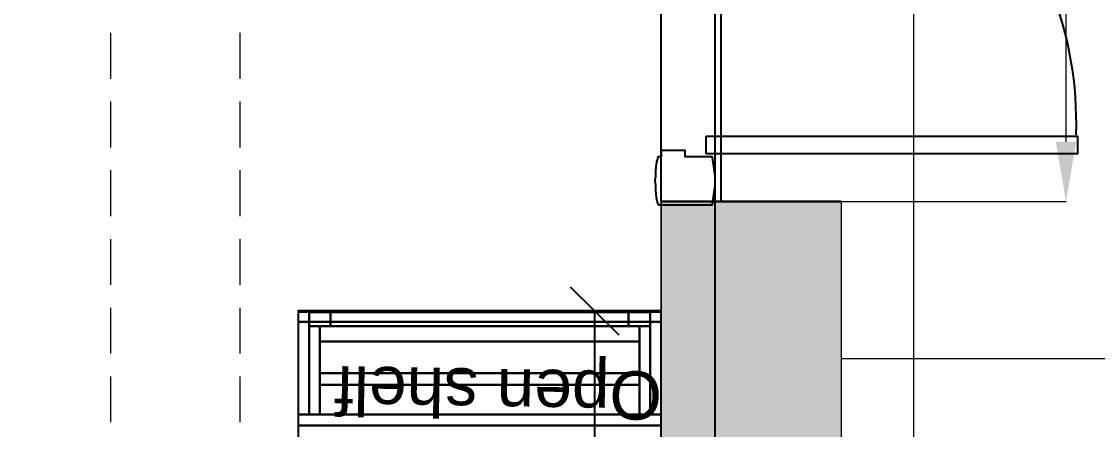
# Model space of a CAD drawing. Header units: millimetres. Extents: x -5841 to 140562, y 1006 to 102310.
# Drawn here: x 102425 to 104213, y 15420 to 16099 of the extents above; entities that cross this region are included whole.
import ezdxf

# ---------------------------------------------------------------- set-up
doc = ezdxf.new("R2010")
doc.units = ezdxf.units.MM
doc.header["$LTSCALE"] = 10
for name, color, linetype in [('PDF18_0', 7, 'Continuous'), ('PDF18_1-Dim-01', 7, 'Continuous'), ('PDF18_Q-Arch_Door-01', 7, 'Continuous'), ('PDF18_Q-Arch_Window-01', 7, 'Continuous'), ('PDF18_Text', 7, 'Continuous')]:
    doc.layers.add(name, color=color, linetype=linetype)
for name, color, linetype, true_color in [('PDF18_1-Base-01', 31, 'Continuous', 0xddc16e), ('PDF18_1-Cab-01', 251, 'Continuous', 0x545454), ('PDF18_1-Cab_2D-01', 251, 'Continuous', 0x545454), ('PDF18_1-Cab_Back-01', 31, 'Continuous', 0xddc16e), ('PDF18_1-Cab_Frame-01', 31, 'Continuous', 0xddc16e), ('PDF18_1-Cab_Front-01', 31, 'Continuous', 0xddc16e), ('PDF18_1-Cab_IComp-01', 31, 'Continuous', 0xddc16e), ('PDF18_1-Cab_Inside-01', 31, 'Continuous', 0xddc16e), ('PDF18_1-Cab_Outside-01', 31, 'Continuous', 0xddc16e), ('PDF18_KD - WALL - LOADBEARING', 253, 'Continuous', 0xc0ab87)]:
    doc.layers.add(name, color=color, linetype=linetype, true_color=true_color)
doc.styles.add('PDF ArialMT', font='arial.ttf')
picture_1 = doc.add_image_def('image2.png', size_in_pixel=(2281, 605))

msp = doc.modelspace()

# ---------------------------------------------------------------- linework, layer by layer
at = {"layer": 'PDF18_0', "color": 1, "lineweight": 0}
for points in [[(104161.2, 15898.7), (104161.2, 16472.3)], [(103716.7, 15799.2), (104161.2, 15799.2)]]:
    msp.add_lwpolyline(points, dxfattribs=at)
at = {"layer": 'PDF18_0', "color": 252, "lineweight": 0, "true_color": 0x939598}
for points in [[(102572.7, 16079.7), (102572.7, 16003.5)], [(102788.6, 16003.5), (102788.6, 16079.7)], [(102572.7, 15965.4), (102572.7, 15889.2)], [(102788.6, 15889.2), (102788.6, 15965.4)], [(102572.7, 15851.1), (102572.7, 15774.9)], [(102788.6, 15774.9), (102788.6, 15851.1)], [(102572.7, 15736.8), (102572.7, 15660.6)], [(102788.6, 15660.6), (102788.6, 15736.8)], [(102572.7, 15622.5), (102572.7, 15546.3)], [(102788.6, 15546.3), (102788.6, 15622.5)], [(102572.7, 15508.2), (102572.7, 15432)], [(102788.6, 15432), (102788.6, 15508.2)]]:
    msp.add_lwpolyline(points, dxfattribs=at)
at = {"layer": 'PDF18_0', "lineweight": 0}
for points in [[(103488.1, 14517.6), (103488.1, 15799.2), (103488.1, 14294.3), (102488, 14293.3)], [(103488.1, 15799.2), (103787.6, 15799.2), (103787.6, 13973.7)], [(103516.7, 15799.2), (103770.7, 15799.2)]]:
    msp.add_lwpolyline(points, dxfattribs=at)
at = {"layer": 'PDF18_0', "lineweight": 30}
msp.add_lwpolyline([(103488.1, 15799.2), (103787.6, 15799.2)], dxfattribs=at)
at = {"layer": 'PDF18_0', "color": 1, "transparency": 33554559}
msp.add_solid([(104144.2, 15898.7), (104178.1, 15898.7), (104161.2, 15799.2)], dxfattribs=at)
at = {"layer": 'PDF18_1-Base-01', "lineweight": 25}
msp.add_lwpolyline([(103452.1, 15566.4), (102920.8, 15566.4), (102920.8, 15513.5), (103452.1, 15513.5)], close=True, dxfattribs=at)
msp.add_lwpolyline([(103452.1, 15566.4), (102920.8, 15566.4), (102920.8, 15513.5), (103452.1, 15513.5)], close=True, dxfattribs=at)
msp.add_lwpolyline([(103452.1, 15566.4), (102920.8, 15566.4), (102920.8, 15513.5), (103452.1, 15513.5)], close=True, dxfattribs=at)
msp.add_lwpolyline([(103452.1, 15566.4), (102920.8, 15566.4), (102920.8, 15513.5), (103452.1, 15513.5)], close=True, dxfattribs=at)
msp.add_lwpolyline([(103452.1, 15566.4), (102920.8, 15566.4), (102920.8, 15513.5), (103452.1, 15513.5)], close=True, dxfattribs=at)
at = {"layer": 'PDF18_1-Cab-01', "lineweight": 25}
for points in [[(102884.9, 15617.2), (102884.9, 15599.2), (103488.1, 15599.2), (103488.1, 15617.2)], [(102902.9, 15615.1), (102884.9, 15615.1), (102884.9, 15444.7), (102902.9, 15444.7)], [(103470.1, 15615.1), (102902.9, 15615.1), (102902.9, 15444.7), (103470.1, 15444.7)], [(103488.1, 15615.1), (103470.1, 15615.1), (103470.1, 15444.7), (103488.1, 15444.7)], [(102884.9, 15599.2), (102884.9, 14329.2), (103488.1, 14329.2), (103488.1, 15599.2)], [(102884.9, 15444.7), (102884.9, 15426.7), (103488.1, 15426.7), (103488.1, 15444.7)], [(102884.9, 15426.7), (102884.9, 14496.5), (103488.1, 14496.5), (103488.1, 15426.7)]]:
    msp.add_lwpolyline(points, close=True, dxfattribs=at)
at = {"layer": 'PDF18_1-Cab_2D-01', "lineweight": 25}
for points in [[(103488.1, 15617.2), (102884.9, 15617.2), (102884.9, 15599.2), (103488.1, 15599.2)], [(102902.9, 15444.7), (102902.9, 15615.1), (102884.9, 15615.1), (102884.9, 15444.7)], [(103470.1, 15444.7), (103470.1, 15615.1), (102902.9, 15615.1), (102902.9, 15444.7)], [(103488.1, 15444.7), (103488.1, 15615.1), (103470.1, 15615.1), (103470.1, 15444.7)], [(103488.1, 15599.2), (102884.9, 15599.2), (102884.9, 14329.2), (103488.1, 14329.2)], [(103488.1, 15444.7), (102884.9, 15444.7), (102884.9, 15426.7), (103488.1, 15426.7)], [(103488.1, 15426.7), (102884.9, 15426.7), (102884.9, 14496.5), (103488.1, 14496.5)]]:
    msp.add_lwpolyline(points, close=True, dxfattribs=at)
at = {"layer": 'PDF18_1-Cab_Back-01', "lineweight": 25}
msp.add_lwpolyline([(102920.8, 15494.4), (102920.8, 15513.5), (103452.1, 15513.5), (103452.1, 15494.4), (102920.8, 15494.4), (103452.1, 15494.4), (103452.1, 15513.5), (103452.1, 15494.4), (103452.1, 15513.5), (102920.8, 15513.5), (102920.8, 15494.4), (102920.8, 15513.5), (102920.8, 15494.4), (102920.8, 15513.5), (103452.1, 15513.5), (103452.1, 15494.4), (102920.8, 15494.4), (103452.1, 15494.4), (103452.1, 15513.5), (102920.8, 15513.5), (102920.8, 15494.4), (103452.1, 15494.4), (103452.1, 15513.5), (103452.1, 15494.4), (102920.8, 15494.4), (103452.1, 15494.4)], dxfattribs=at)
at = {"layer": 'PDF18_1-Cab_Frame-01', "lineweight": 25}
for points in [[(102902.9, 15615.1), (102902.9, 15591.8), (102902.9, 15615.1), (102902.9, 15591.8), (102938.8, 15591.8), (102938.8, 15615.1), (102938.8, 15591.8), (102938.8, 15615.1), (102938.8, 15591.8), (103434.1, 15591.8), (103434.1, 15615.1), (103434.1, 15591.8), (103434.1, 15615.1), (103434.1, 15591.8), (103470.1, 15591.8), (103470.1, 15615.1)], [(102938.8, 15615.1), (102902.9, 15615.1), (102938.8, 15615.1)], [(102902.9, 15615.1), (102902.9, 15591.8), (102902.9, 15615.1)], [(102938.8, 15615.1), (102902.9, 15615.1), (102938.8, 15615.1)], [(102938.8, 15615.1), (102938.8, 15591.8), (102938.8, 15615.1), (102938.8, 15591.8), (103434.1, 15591.8), (103434.1, 15615.1)], [(102938.8, 15615.1), (102938.8, 15591.8), (102938.8, 15615.1)], [(102938.8, 15615.1), (102938.8, 15591.8), (102938.8, 15615.1)], [(103434.1, 15615.1), (102938.8, 15615.1), (103434.1, 15615.1)], [(103470.1, 15615.1), (103434.1, 15615.1), (103470.1, 15615.1)], [(103434.1, 15615.1), (103434.1, 15591.8), (103434.1, 15615.1)], [(103470.1, 15615.1), (103434.1, 15615.1), (103470.1, 15615.1)], [(103470.1, 15591.8), (103434.1, 15591.8), (102938.8, 15591.8), (102902.9, 15591.8)], [(102938.8, 15591.8), (102902.9, 15591.8), (102938.8, 15591.8)], [(103434.1, 15591.8), (102938.8, 15591.8)], [(103434.1, 15591.8), (102938.8, 15591.8), (103434.1, 15591.8)], [(103434.1, 15591.8), (102938.8, 15591.8), (103434.1, 15591.8)], [(103470.1, 15591.8), (103434.1, 15591.8), (103470.1, 15591.8)]]:
    msp.add_lwpolyline(points, dxfattribs=at)
for points in [[(102938.8, 15615.1), (102938.8, 15591.8), (102902.9, 15591.8), (102902.9, 15615.1)], [(102938.8, 15615.1), (102938.8, 15591.8), (102902.9, 15591.8), (102902.9, 15615.1), (102938.8, 15615.1), (102902.9, 15615.1), (102902.9, 15591.8), (102938.8, 15591.8), (102938.8, 15615.1), (102938.8, 15591.8)], [(103434.1, 15615.1), (103434.1, 15591.8), (102938.8, 15591.8), (102938.8, 15615.1)], [(103434.1, 15615.1), (102938.8, 15615.1), (103434.1, 15615.1), (103434.1, 15591.8), (102938.8, 15591.8), (102938.8, 15615.1)], [(103434.1, 15615.1), (102938.8, 15615.1), (103434.1, 15615.1), (103434.1, 15591.8), (102938.8, 15591.8), (102938.8, 15615.1), (103434.1, 15615.1), (102938.8, 15615.1), (102938.8, 15591.8), (103434.1, 15591.8), (103434.1, 15615.1), (103434.1, 15591.8)], [(103434.1, 15615.1), (102938.8, 15615.1), (103434.1, 15615.1), (103434.1, 15591.8), (102938.8, 15591.8), (102938.8, 15615.1), (103434.1, 15615.1), (102938.8, 15615.1), (102938.8, 15591.8), (103434.1, 15591.8), (103434.1, 15615.1), (103434.1, 15591.8)], [(103470.1, 15615.1), (103470.1, 15591.8), (103434.1, 15591.8), (103434.1, 15615.1)], [(103470.1, 15615.1), (103470.1, 15591.8), (103434.1, 15591.8), (103434.1, 15615.1), (103470.1, 15615.1), (103434.1, 15615.1), (103434.1, 15591.8), (103470.1, 15591.8), (103470.1, 15615.1), (103470.1, 15591.8)]]:
    msp.add_lwpolyline(points, close=True, dxfattribs=at)
at = {"layer": 'PDF18_1-Cab_Front-01', "lineweight": 25}
msp.add_lwpolyline([(102902.9, 15591.8), (102920.8, 15591.8), (102902.9, 15591.8), (102920.8, 15591.8)], dxfattribs=at)
for points in [[(103452.1, 15591.8), (102920.8, 15591.8), (103452.1, 15591.8), (102920.8, 15591.8)], [(103452.1, 15591.8), (102920.8, 15591.8), (103452.1, 15591.8), (102920.8, 15591.8)], [(103470.1, 15591.8), (103452.1, 15591.8), (103470.1, 15591.8), (103452.1, 15591.8)]]:
    msp.add_lwpolyline(points, close=True, dxfattribs=at)
at = {"layer": 'PDF18_1-Cab_IComp-01', "lineweight": 25}
for points in [[(102920.8, 15513.5), (102920.8, 15566.4), (103452.1, 15566.4), (103452.1, 15513.5)], [(103452.1, 15513.5), (103452.1, 15566.4), (102920.8, 15566.4), (102920.8, 15513.5), (103452.1, 15513.5), (103452.1, 15566.4)], [(102920.8, 15513.5), (103452.1, 15513.5), (102920.8, 15513.5), (102920.8, 15566.4), (103452.1, 15566.4), (103452.1, 15513.5)], [(103452.1, 15513.5), (103452.1, 15566.4), (102920.8, 15566.4), (102920.8, 15513.5), (103452.1, 15513.5), (103452.1, 15566.4)], [(102920.8, 15513.5), (102920.8, 15566.4), (103452.1, 15566.4), (103452.1, 15513.5)], [(103452.1, 15513.5), (103452.1, 15566.4), (102920.8, 15566.4), (102920.8, 15513.5), (103452.1, 15513.5), (103452.1, 15566.4)], [(102920.8, 15513.5), (103452.1, 15513.5), (102920.8, 15513.5), (102920.8, 15566.4), (103452.1, 15566.4), (103452.1, 15513.5)], [(103452.1, 15513.5), (103452.1, 15566.4), (102920.8, 15566.4), (102920.8, 15513.5), (103452.1, 15513.5), (103452.1, 15566.4)], [(102920.8, 15513.5), (102920.8, 15566.4), (103452.1, 15566.4), (103452.1, 15513.5)], [(103452.1, 15513.5), (103452.1, 15566.4), (102920.8, 15566.4), (102920.8, 15513.5), (103452.1, 15513.5), (103452.1, 15566.4)], [(102920.8, 15513.5), (103452.1, 15513.5), (102920.8, 15513.5), (102920.8, 15566.4), (103452.1, 15566.4), (103452.1, 15513.5)], [(103452.1, 15513.5), (103452.1, 15566.4), (102920.8, 15566.4), (102920.8, 15513.5), (103452.1, 15513.5), (103452.1, 15566.4)], [(102920.8, 15513.5), (102920.8, 15566.4), (103452.1, 15566.4), (103452.1, 15513.5)], [(103452.1, 15513.5), (103452.1, 15566.4), (102920.8, 15566.4), (102920.8, 15513.5), (103452.1, 15513.5), (103452.1, 15566.4)], [(102920.8, 15513.5), (103452.1, 15513.5), (102920.8, 15513.5), (102920.8, 15566.4), (103452.1, 15566.4), (103452.1, 15513.5)], [(103452.1, 15513.5), (103452.1, 15566.4), (102920.8, 15566.4), (102920.8, 15513.5), (103452.1, 15513.5), (103452.1, 15566.4)], [(102920.8, 15513.5), (102920.8, 15566.4), (103452.1, 15566.4), (103452.1, 15513.5)], [(103452.1, 15513.5), (103452.1, 15566.4), (102920.8, 15566.4), (102920.8, 15513.5), (103452.1, 15513.5), (103452.1, 15566.4)], [(102920.8, 15513.5), (103452.1, 15513.5), (102920.8, 15513.5), (102920.8, 15566.4), (103452.1, 15566.4), (103452.1, 15513.5)], [(103452.1, 15513.5), (103452.1, 15566.4), (102920.8, 15566.4), (102920.8, 15513.5), (103452.1, 15513.5), (103452.1, 15566.4)]]:
    msp.add_lwpolyline(points, close=True, dxfattribs=at)
for points in [[(103452.1, 15566.4), (102920.8, 15566.4), (103452.1, 15566.4)], [(102920.8, 15566.4), (102920.8, 15513.5), (102920.8, 15566.4)], [(103452.1, 15566.4), (102920.8, 15566.4), (103452.1, 15566.4)], [(102920.8, 15566.4), (102920.8, 15513.5), (102920.8, 15566.4)], [(103452.1, 15566.4), (102920.8, 15566.4), (103452.1, 15566.4)], [(102920.8, 15566.4), (102920.8, 15513.5), (102920.8, 15566.4)], [(103452.1, 15566.4), (102920.8, 15566.4), (103452.1, 15566.4)], [(102920.8, 15566.4), (102920.8, 15513.5), (102920.8, 15566.4)], [(103452.1, 15566.4), (102920.8, 15566.4), (103452.1, 15566.4)], [(102920.8, 15566.4), (102920.8, 15513.5), (102920.8, 15566.4)], [(103452.1, 15566.4), (102920.8, 15566.4), (103452.1, 15566.4)], [(102920.8, 15566.4), (102920.8, 15513.5), (102920.8, 15566.4)], [(103452.1, 15566.4), (102920.8, 15566.4), (103452.1, 15566.4)], [(102920.8, 15566.4), (102920.8, 15513.5), (102920.8, 15566.4)], [(103452.1, 15566.4), (102920.8, 15566.4), (103452.1, 15566.4)], [(102920.8, 15566.4), (102920.8, 15513.5), (102920.8, 15566.4)], [(103452.1, 15566.4), (102920.8, 15566.4), (103452.1, 15566.4)], [(102920.8, 15566.4), (102920.8, 15513.5), (102920.8, 15566.4)], [(103452.1, 15566.4), (102920.8, 15566.4), (103452.1, 15566.4)], [(102920.8, 15566.4), (102920.8, 15513.5), (102920.8, 15566.4)], [(102920.8, 15513.5), (103452.1, 15513.5), (102920.8, 15513.5)], [(102920.8, 15513.5), (103452.1, 15513.5), (102920.8, 15513.5)], [(102920.8, 15513.5), (103452.1, 15513.5), (102920.8, 15513.5)], [(102920.8, 15513.5), (103452.1, 15513.5), (102920.8, 15513.5)], [(102920.8, 15513.5), (103452.1, 15513.5), (102920.8, 15513.5)]]:
    msp.add_lwpolyline(points, dxfattribs=at)
at = {"layer": 'PDF18_1-Cab_Inside-01', "lineweight": 25}
for points in [[(102920.8, 15444.7), (102920.8, 15591.8), (103452.1, 15591.8), (103452.1, 15444.7), (102920.8, 15444.7), (102920.8, 15591.8), (103452.1, 15591.8), (103452.1, 15444.7)], [(103452.1, 15444.7), (103452.1, 15591.8), (102920.8, 15591.8), (102920.8, 15444.7), (103452.1, 15444.7), (103452.1, 15591.8), (102920.8, 15591.8), (102920.8, 15444.7)]]:
    msp.add_lwpolyline(points, close=True, dxfattribs=at)
at = {"layer": 'PDF18_1-Cab_Outside-01', "lineweight": 25}
for points in [[(102902.9, 15444.7), (102902.9, 15591.8), (102920.8, 15591.8), (102920.8, 15444.7)], [(103452.1, 15444.7), (103452.1, 15591.8), (102920.8, 15591.8), (102920.8, 15444.7), (103452.1, 15444.7), (103452.1, 15591.8)], [(103452.1, 15444.7), (103452.1, 15591.8), (102920.8, 15591.8), (102920.8, 15444.7), (103452.1, 15444.7), (103452.1, 15591.8)], [(102920.8, 15444.7), (102920.8, 15591.8), (103452.1, 15591.8), (103452.1, 15444.7)], [(102920.8, 15444.7), (103452.1, 15444.7), (102920.8, 15444.7), (102920.8, 15591.8), (103452.1, 15591.8), (103452.1, 15444.7)], [(103470.1, 15444.7), (103452.1, 15444.7), (103452.1, 15591.8), (103470.1, 15591.8)]]:
    msp.add_lwpolyline(points, close=True, dxfattribs=at)
for points in [[(102920.8, 15444.7), (102920.8, 15591.8), (102902.9, 15591.8), (102920.8, 15591.8), (102920.8, 15444.7), (102902.9, 15444.7), (102920.8, 15444.7), (102920.8, 15591.8), (102902.9, 15591.8), (102902.9, 15444.7), (102920.8, 15444.7), (102902.9, 15444.7), (102902.9, 15591.8), (102902.9, 15444.7), (102902.9, 15591.8), (102902.9, 15444.7), (102920.8, 15444.7), (102902.9, 15444.7)], [(102920.8, 15591.8), (102920.8, 15444.7), (102920.8, 15591.8)], [(102920.8, 15591.8), (102920.8, 15444.7), (102920.8, 15591.8)], [(102920.8, 15591.8), (102920.8, 15444.7), (102920.8, 15591.8)], [(102920.8, 15591.8), (102920.8, 15444.7), (102920.8, 15591.8)], [(103470.1, 15591.8), (103452.1, 15591.8), (103452.1, 15444.7), (103470.1, 15444.7), (103470.1, 15591.8), (103470.1, 15444.7), (103452.1, 15444.7), (103452.1, 15591.8), (103470.1, 15591.8), (103470.1, 15444.7), (103470.1, 15591.8), (103452.1, 15591.8), (103452.1, 15444.7), (103470.1, 15444.7), (103452.1, 15444.7), (103470.1, 15444.7), (103470.1, 15591.8), (103470.1, 15444.7)], [(103452.1, 15444.7), (103452.1, 15591.8), (103452.1, 15444.7)], [(103452.1, 15444.7), (103452.1, 15591.8), (103452.1, 15444.7)], [(102920.8, 15444.7), (103452.1, 15444.7), (102920.8, 15444.7)], [(102920.8, 15444.7), (103452.1, 15444.7), (102920.8, 15444.7)], [(102920.8, 15444.7), (103452.1, 15444.7), (102920.8, 15444.7)]]:
    msp.add_lwpolyline(points, dxfattribs=at)
at = {"layer": 'PDF18_1-Dim-01', "lineweight": 25}
for points in [[(103418.2, 15577), (103337.8, 15656.4)], [(103378, 14294.3), (103378, 15617.2)]]:
    msp.add_lwpolyline(points, dxfattribs=at)
at = {"layer": 'PDF18_KD - WALL - LOADBEARING', "color": 251, "lineweight": 0, "true_color": 0x636466}
for points in [[(103908.2, 7874.6), (103908.2, 22008.3)], [(103787.6, 15537.8), (105738.1, 15537.8)]]:
    msp.add_lwpolyline(points, dxfattribs=at)
at = {"layer": 'PDF18_KD - WALL - LOADBEARING', "color": 7, "lineweight": 0}
msp.add_lwpolyline([(103488.1, 14517.6), (103488.1, 15799.2)], dxfattribs=at)
at = {"layer": 'PDF18_KD - WALL - LOADBEARING', "color": 30, "true_color": 0xf26722, "transparency": 33554559}
for points in [[(103787.6, 15799.2), (103488.1, 15799.2), (103787.6, 14294.3)], [(103488.1, 15799.2), (103787.6, 14294.3), (103488.1, 14294.3)]]:
    msp.add_solid(points, dxfattribs=at)
at = {"layer": 'PDF18_Q-Arch_Door-01', "lineweight": 25}
msp.add_lwpolyline([(104178.1, 15910.4, 0.424246), (103560.8, 16545.1, 0.424557), (104178.1, 17179.8)], format="xyb", dxfattribs=at)
for points in [[(103563.2, 15908.2), (104180.2, 15908.2), (104180.2, 15878.6), (103563.2, 15878.6)], [(103568.5, 15793.9), (103571.7, 15793.9), (103572.8, 15793.9), (103572.8, 15795), (103573.8, 15795), (103574.9, 15802.4), (103575.9, 15810.9), (103577, 15818.3), (103578.1, 15825.7), (103578.1, 15834.2), (103578.1, 15841.6), (103577, 15849), (103575.9, 15857.4), (103574.9, 15864.8), (103573.8, 15872.3), (103572.8, 15873.3), (103571.7, 15873.3), (103568.5, 15873.3), (103528.3, 15873.3), (103528.3, 15883.9), (103488.1, 15883.9), (103488.1, 15873.3), (103484.9, 15873.3), (103483.9, 15873.3), (103482.8, 15873.3), (103482.8, 15872.3), (103480.7, 15864.8), (103479.6, 15857.4), (103478.6, 15849), (103478.6, 15841.6), (103477.5, 15834.2), (103478.6, 15825.7), (103478.6, 15818.3), (103479.6, 15810.9), (103480.7, 15802.4), (103482.8, 15795), (103483.9, 15793.9), (103484.9, 15793.9), (103488.1, 15793.9)]]:
    msp.add_lwpolyline(points, close=True, dxfattribs=at)
msp.add_lwpolyline([(103488.1, 15793.9), (103484.9, 15793.9), (103483.9, 15793.9), (103482.8, 15795)], dxfattribs=at)
at = {"layer": 'PDF18_Q-Arch_Window-01', "lineweight": 25}
msp.add_lwpolyline([(103587.6, 17298.9), (103587.6, 15799.2), (103488.1, 15799.2), (103488.1, 17298.9)], close=True, dxfattribs=at)

# ---------------------------------------------------------------- texts
at = {"layer": 'PDF18_Text', "insert": (103489.9, 15487.9), "char_height": 80.47, "attachment_point": 4, "rotation": 179.0002, "style": 'PDF ArialMT'}
msp.add_mtext('Open shelf', dxfattribs=at)

# ---------------------------------------------------------------- pictures from other files: only their frames are drawn
at = {"layer": 'PDF18_KD - WALL - LOADBEARING', "color": 40, "true_color": 0xf8d731}
image = msp.add_image(picture_1, insert=(103577.4, 14518.2), size_in_units=(7242.3, 1920.9), rotation=90, dxfattribs=at)
image.dxf.flags = 15

doc.saveas('drawing.dxf')
